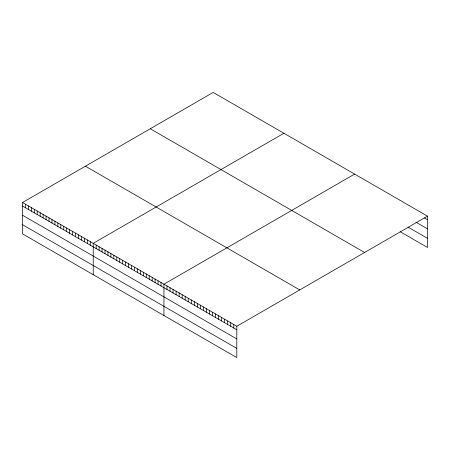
<?xml version="1.0" encoding="UTF-8"?>
<svg xmlns="http://www.w3.org/2000/svg" width="450" height="450" viewBox="0 0 450 450"><rect width="100%" height="100%" fill="white"/><g stroke="black" fill="none" stroke-linecap="round" stroke-linejoin="round"><path stroke-width="0.67" d="M22.5 202.511L236.812 326.25L236.812 357.576L22.5 233.843L22.5 202.511L213.188 92.424L427.5 216.157L427.5 247.489L400.174 231.711M283.911 133.256L93.223 243.343L93.223 274.674M354.634 174.088L163.946 284.181L163.946 315.506M236.812 326.25L427.5 216.157M424.463 217.941L427.5 219.696M415.963 222.204L427.5 228.864M408.071 227.098L427.5 238.314M150.261 128.751L364.573 252.484M85.427 166.185L299.739 289.918M22.5 206.049L236.812 329.782M22.5 215.224L236.812 338.957M22.5 224.674L236.812 348.407M233.781 324.495L233.781 328.033M230.743 322.74L230.743 326.278M227.706 320.991L227.706 324.523M224.668 319.236L224.668 322.774M221.636 317.481L221.636 321.019M218.599 315.731L218.599 319.269M215.561 313.976L215.561 317.514M212.524 312.227L212.524 315.759M209.492 310.472L209.492 314.01M206.454 308.717L206.454 312.255M203.417 306.968L203.417 310.5M200.379 305.213L200.379 308.751M197.347 303.457L197.347 306.996M194.31 301.708L194.31 305.246M191.273 299.953L191.273 303.491M188.235 298.204L188.235 301.736M185.203 296.449L185.203 299.987M182.166 294.694L182.166 298.232M179.128 292.944L179.128 296.477M176.091 291.189L176.091 294.728M173.059 289.434L173.059 292.973M170.021 287.685L170.021 291.223M166.984 285.93L166.984 289.468M160.999 282.476L160.999 286.014M158.057 280.778L158.057 284.31M155.109 279.073L155.109 282.611M152.162 277.374L152.162 280.907M149.214 275.67L149.214 279.208M146.267 273.971L146.267 277.504M143.319 272.267L143.319 275.805M140.372 270.568L140.372 274.106M137.424 268.864L137.424 272.402M134.477 267.165L134.477 270.703M131.535 265.461L131.535 268.999M128.588 263.762L128.588 267.3M125.64 262.063L125.64 265.596M122.692 260.359L122.692 263.897M119.745 258.66L119.745 262.192M116.797 256.956L116.797 260.494M113.85 255.257L113.85 258.789M110.903 253.553L110.903 257.091M107.961 251.854L107.961 255.392M105.013 250.149L105.013 253.688M102.066 248.451L102.066 251.989M99.118 246.746L99.118 250.284M96.171 245.047L96.171 248.586M90.276 241.644L90.276 245.183M87.328 239.946L87.328 243.478M84.386 238.241L84.386 241.779M81.439 236.542L81.439 240.075M78.491 234.838L78.491 238.376M75.544 233.139L75.544 236.672M72.596 231.435L72.596 234.973M69.649 229.736L69.649 233.274M66.701 228.032L66.701 231.57M63.754 226.333L63.754 229.871M60.806 224.629L60.806 228.167M57.864 222.93L57.864 226.468M54.917 221.231L54.917 224.764M51.969 219.527L51.969 223.065M49.022 217.828L49.022 221.361M46.074 216.124L46.074 219.662M43.127 214.425L43.127 217.958M40.179 212.721L40.179 216.259M37.232 211.022L37.232 214.554M34.29 209.317L34.29 212.856M31.343 207.619L31.343 211.157M28.395 205.914L28.395 209.453M25.448 204.216L25.448 207.754"/></g></svg>
